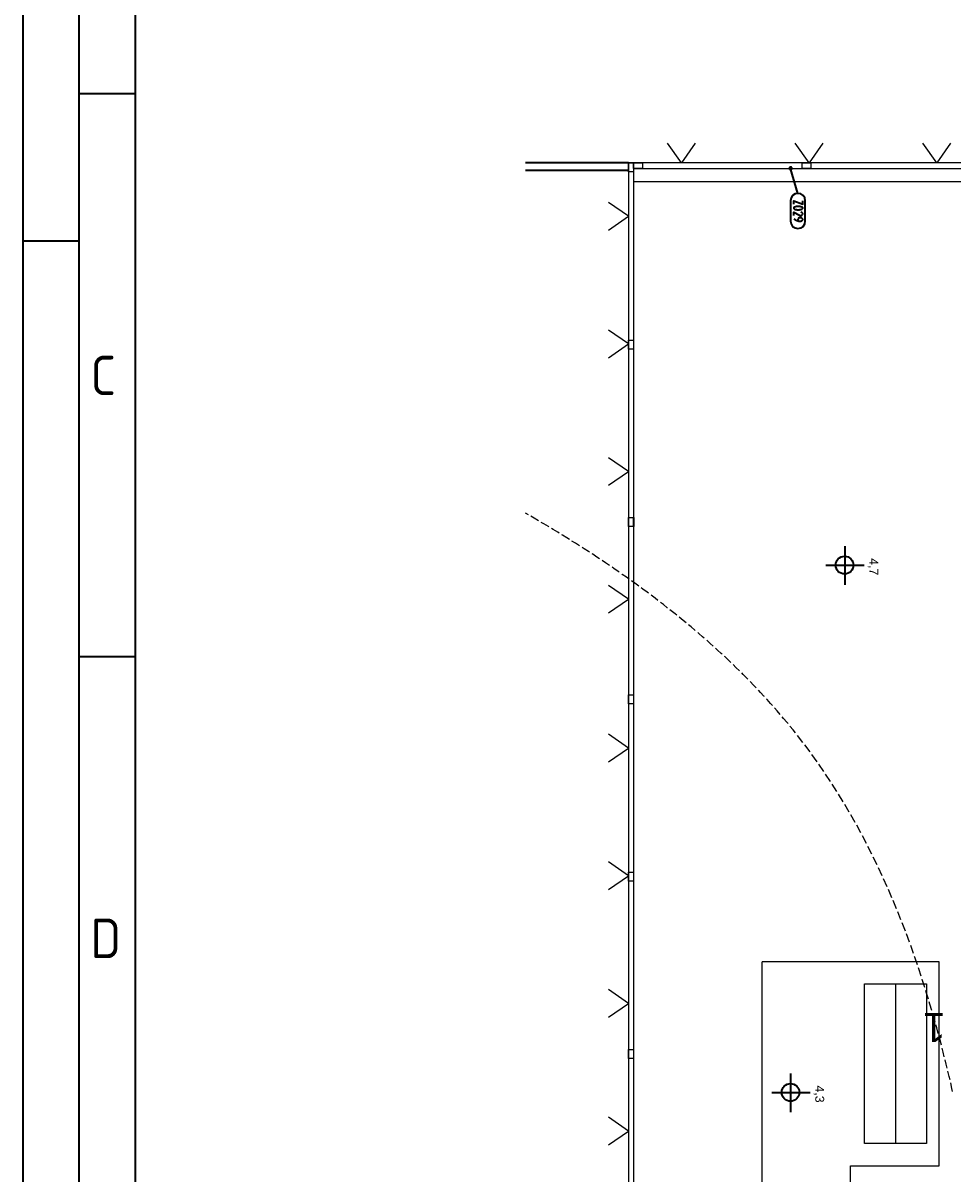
# Model space of a CAD drawing. Header units: millimetres. Extents: x 0 to 594, y 0 to 420.
# Drawn here: x 0 to 82.6, y 214.1 to 316.3 of the extents above; entities that cross this region are included whole.
import ezdxf

# ---------------------------------------------------------------- set-up
doc = ezdxf.new("R2010")
doc.units = ezdxf.units.MM
doc.header["$LTSCALE"] = 8
for name, color, linetype in [('035', 5, 'Continuous'), ('07', 7, 'Continuous'), ('PDF_0', 7, 'Continuous'), ('PDF_CTU', 7, 'Continuous'), ('PDF_Obecne 0.15', 7, 'Continuous'), ('PDF_Popis Zamecnicke vyrobky', 7, 'Continuous'), ('PDF_Popis-obecne 01', 7, 'Continuous'), ('PDF_Text', 7, 'Continuous'), ('PDF_Zamecnicke vyrobky', 7, 'Continuous')]:
    doc.layers.add(name, color=color, linetype=linetype)
doc.styles.add('ISO Proportional', font='isocp.shx')
doc.styles.add('PDF Arial', font='arial.ttf')

# ---------------------------------------------------------------- blocks, each defined once
blk = doc.blocks.new('DIN_border_a2')
at = {"layer": '035'}
for p, q in [((10, 10), (10, 410)), ((9.98, 310.04), (5, 310.04)), ((0, 297), (5, 297)), ((9.98, 260.04), (5, 260.04))]:
    blk.add_line(p, q, dxfattribs=at)
blk.add_lwpolyline([(0, 420), (594, 420), (594, 0), (0, 0)], close=True, dxfattribs=at)
at = {"layer": '07'}
blk.add_lwpolyline([(5, 415), (589, 415), (589, 5), (5, 5)], close=True, dxfattribs=at)
at = {"layer": '035', "style": 'ISO Proportional'}
for s, p in [('C', (6, 283.29)), ('D', (6, 233.29))]:
    blk.add_text(s, height=3.5, dxfattribs=at).set_placement(p)

msp = doc.modelspace()

# ---------------------------------------------------------------- linework, layer by layer
at = {"layer": 'PDF_0', "lineweight": 9}
for points in [[(73.53, 214.85), (81.41, 214.85), (81.41, 232.96), (65.66, 232.96)], [(65.66, 162.25), (65.66, 232.96)], [(73.53, 162.31), (73.53, 214.85)]]:
    msp.add_lwpolyline(points, dxfattribs=at)
at = {"layer": 'PDF_CTU', "lineweight": 25}
for points in [[(53.78, 303.91), (44.65, 303.91)], [(44.65, 303.28), (53.78, 303.28)]]:
    msp.add_lwpolyline(points, dxfattribs=at)
at = {"layer": 'PDF_CTU', "lineweight": 9}
for points in [[(44.9, 272.67), (44.65, 272.81)], [(45.81, 272.13), (45.42, 272.36), (45.13, 272.53)], [(46.73, 271.59), (46.68, 271.61), (46.26, 271.87), (46.05, 271.99)], [(47.64, 271.04), (47.52, 271.11), (47.1, 271.36), (46.96, 271.44)], [(48.54, 270.48), (48.33, 270.61), (47.94, 270.85), (47.87, 270.89)], [(49.44, 269.91), (49.09, 270.13), (48.77, 270.33)], [(50.33, 269.33), (50.24, 269.4), (49.86, 269.64), (49.67, 269.76)], [(51.22, 268.75), (50.99, 268.9), (50.62, 269.15), (50.56, 269.18)], [(52.1, 268.16), (51.75, 268.4), (51.45, 268.6)], [(52.98, 267.55), (52.87, 267.63), (52.5, 267.89), (52.33, 268)], [(53.85, 266.94), (53.61, 267.11), (53.24, 267.37), (53.2, 267.4)], [(54.71, 266.32), (54.35, 266.58), (54.07, 266.78)], [(55.57, 265.69), (55.45, 265.78), (55.08, 266.05), (54.93, 266.16)], [(56.41, 265.05), (56.17, 265.24), (55.81, 265.51)], [(57.25, 264.4), (57.24, 264.41), (56.89, 264.69), (56.63, 264.88)], [(58.09, 263.74), (57.95, 263.85), (57.6, 264.13), (57.47, 264.23)], [(58.91, 263.07), (58.65, 263.28), (58.3, 263.56)], [(59.73, 262.38), (59.69, 262.41), (59.35, 262.7), (59.12, 262.89)], [(60.53, 261.69), (60.37, 261.83), (60.03, 262.12), (59.94, 262.2)], [(61.33, 260.99), (61.05, 261.24), (60.74, 261.51)], [(62.11, 260.27), (62.04, 260.33), (61.71, 260.64), (61.53, 260.8)], [(62.89, 259.54), (62.7, 259.72), (62.37, 260.03), (62.32, 260.08)], [(63.65, 258.8), (63.34, 259.11), (63.09, 259.35)], [(64.4, 258.05), (64.29, 258.17), (63.98, 258.48), (63.85, 258.61)], [(65.14, 257.29), (64.91, 257.53), (64.6, 257.85)], [(65.87, 256.51), (65.83, 256.56), (65.52, 256.89), (65.33, 257.09)], [(66.58, 255.72), (66.42, 255.91), (66.12, 256.24), (66.06, 256.31)], [(67.28, 254.92), (67.01, 255.25), (66.77, 255.52)], [(67.97, 254.11), (67.86, 254.24), (67.58, 254.58), (67.46, 254.71)], [(68.64, 253.29), (68.42, 253.56), (68.14, 253.9)], [(69.29, 252.45), (68.81, 253.07)], [(69.93, 251.6), (69.46, 252.23)], [(70.55, 250.73), (70.09, 251.37)], [(71.15, 249.86), (70.71, 250.51)], [(71.74, 248.97), (71.31, 249.63)], [(72.31, 248.08), (71.89, 248.74)], [(72.87, 247.17), (72.46, 247.84)], [(73.41, 246.26), (73.01, 246.94)], [(73.94, 245.33), (73.55, 246.02)], [(74.45, 244.4), (74.07, 245.09)], [(74.94, 243.46), (74.58, 244.16)], [(75.42, 242.51), (75.07, 243.21)], [(75.89, 241.56), (75.54, 242.26)], [(76.34, 240.59), (76.01, 241.31)], [(76.78, 239.62), (76.45, 240.34)], [(77.2, 238.65), (76.89, 239.37)], [(77.61, 237.67), (77.31, 238.4)], [(78, 236.68), (77.71, 237.41)], [(78.39, 235.69), (78.11, 236.43)], [(78.76, 234.69), (78.49, 235.43)], [(79.12, 233.69), (78.87, 234.41)], [(79.47, 232.69), (79.23, 233.38), (79.21, 233.43)], [(79.8, 231.68), (79.58, 232.34), (79.55, 232.43)], [(80.12, 230.67), (79.92, 231.3), (79.89, 231.42)], [(80.44, 229.65), (80.25, 230.26), (80.21, 230.41)], [(80.74, 228.63), (80.57, 229.2), (80.52, 229.39)], [(81.03, 227.61), (80.88, 228.15), (80.82, 228.37)], [(81.32, 226.59), (81.18, 227.08), (81.11, 227.35)], [(81.59, 225.56), (81.47, 226.01), (81.39, 226.32)], [(81.85, 224.53), (81.75, 224.94), (81.66, 225.29)], [(82.11, 223.5), (82.02, 223.86), (81.92, 224.26)], [(82.36, 222.46), (82.28, 222.78), (82.17, 223.23)], [(82.59, 221.43), (82.53, 221.69), (82.42, 222.2)]]:
    msp.add_lwpolyline(points, dxfattribs=at)
at = {"layer": 'PDF_Obecne 0.15', "lineweight": 9}
for points in [[(54.25, 303.43), (98.96, 303.43)], [(54.25, 302.25), (97.78, 302.25)], [(77.51, 231), (77.51, 216.83)]]:
    msp.add_lwpolyline(points, dxfattribs=at)
msp.add_lwpolyline([(74.75, 231), (80.27, 231), (80.27, 216.83), (74.76, 216.83)], close=True, dxfattribs=at)
at = {"layer": 'PDF_Popis Zamecnicke vyrobky', "lineweight": 25}
for points in [[(68.17, 303.55), (68.15, 303.54), (68.13, 303.53), (68.12, 303.52), (68.11, 303.5), (68.1, 303.49), (68.09, 303.47), (68.08, 303.45), (68.08, 303.43), (68.09, 303.41), (68.09, 303.39), (68.1, 303.38), (68.11, 303.36), (68.12, 303.35), (68.14, 303.33), (68.15, 303.32), (68.17, 303.32), (68.19, 303.32), (68.21, 303.32), (68.23, 303.32), (68.25, 303.32), (68.27, 303.33), (68.28, 303.35), (68.29, 303.36), (68.3, 303.38), (68.31, 303.39), (68.32, 303.41), (68.32, 303.43), (68.32, 303.45), (68.31, 303.47), (68.31, 303.49), (68.3, 303.5), (68.28, 303.52), (68.27, 303.53), (68.25, 303.54), (68.23, 303.55), (68.22, 303.55), (68.2, 303.55), (68.18, 303.55)], [(68.19, 298.75), (68.24, 298.5), (68.38, 298.28), (68.59, 298.14), (68.85, 298.09), (69.1, 298.14), (69.31, 298.28), (69.45, 298.5), (69.5, 298.75), (69.5, 300.55), (69.45, 300.8), (69.31, 301.02), (69.1, 301.16), (68.85, 301.21), (68.59, 301.16), (68.38, 301.02), (68.24, 300.8), (68.19, 300.55)], [(68.79, 299.76), (68.95, 299.76), (69.03, 299.77), (69.12, 299.79), (69.2, 299.82), (69.25, 299.86), (69.27, 299.88), (69.27, 299.92), (69.25, 299.94), (69.2, 299.99), (69.12, 300.02), (69.03, 300.04), (68.95, 300.05), (68.79, 300.05), (68.72, 300.04), (68.62, 300.02), (68.54, 299.99), (68.49, 299.94), (68.48, 299.92), (68.48, 299.88), (68.49, 299.86), (68.54, 299.82), (68.62, 299.79), (68.72, 299.77)]]:
    msp.add_lwpolyline(points, close=True, dxfattribs=at)
for points in [[(68.09, 303.4), (68.09, 303.4)], [(68.17, 303.55), (68.17, 303.55)], [(68.85, 301.21), (68.2, 303.43)], [(68.23, 303.32), (68.23, 303.32)], [(68.31, 303.47), (68.31, 303.47)], [(68.48, 300.26), (68.48, 300.55), (69.27, 300.26), (69.27, 300.55)], [(68.48, 299.25), (68.48, 299.55), (69, 299.27), (69.06, 299.25), (69.14, 299.25), (69.19, 299.27), (69.23, 299.3), (69.25, 299.34), (69.27, 299.38), (69.27, 299.42), (69.25, 299.46), (69.23, 299.49), (69.19, 299.52), (69.11, 299.55)], [(68.48, 298.96), (68.61, 298.85)], [(68.61, 298.85), (68.74, 298.79), (68.93, 298.75), (69.11, 298.75), (69.16, 298.76), (69.2, 298.78), (69.23, 298.8), (69.25, 298.83), (69.27, 298.87), (69.27, 298.92), (69.25, 298.96), (69.23, 298.99), (69.2, 299.01), (69.16, 299.03), (69.11, 299.04), (69, 299.04), (68.95, 299.03), (68.9, 299.01), (68.86, 298.96), (68.85, 298.92), (68.85, 298.77)]]:
    msp.add_lwpolyline(points, dxfattribs=at)
at = {"layer": 'PDF_Popis Zamecnicke vyrobky', "lineweight": 25, "transparency": 33554559}
for points in [[(68.09, 303.46), (68.28, 303.52), (68.23, 303.55)], [(68.09, 303.46), (68.23, 303.55), (68.12, 303.51)], [(68.09, 303.4), (68.31, 303.47), (68.28, 303.52)], [(68.09, 303.4), (68.28, 303.52), (68.09, 303.46)], [(68.12, 303.35), (68.31, 303.47), (68.09, 303.4)], [(68.12, 303.51), (68.23, 303.55), (68.17, 303.55)], [(68.12, 303.35), (68.32, 303.4), (68.31, 303.47)], [(68.17, 303.32), (68.32, 303.4), (68.12, 303.35)], [(68.17, 303.32), (68.29, 303.35), (68.32, 303.4)], [(68.29, 303.35), (68.17, 303.32), (68.23, 303.32)]]:
    msp.add_solid(points, dxfattribs=at)
at = {"layer": 'PDF_Popis-obecne 01', "lineweight": 25}
for points in [[(54.25, 272.41), (54.25, 271.62)], [(73, 269.86), (73, 266.45)], [(71.32, 268.2), (74.74, 268.2)], [(68.2, 223.03), (68.2, 219.61)], [(66.52, 221.36), (69.94, 221.36)]]:
    msp.add_lwpolyline(points, dxfattribs=at)
for centre in [(72.99, 268.19), (68.19, 221.36)]:
    msp.add_circle(centre, 0.787, dxfattribs=at)
at = {"layer": 'PDF_Zamecnicke vyrobky', "lineweight": 18}
for points in [[(59.73, 305.66), (58.5, 303.91), (57.27, 305.66)], [(71.07, 305.66), (69.84, 303.91), (68.61, 305.66)], [(82.41, 305.66), (81.18, 303.91), (79.95, 305.66)], [(54.25, 303.91), (54.25, 94.74)], [(52.02, 297.95), (53.78, 299.18), (52.02, 300.41)], [(52.02, 286.61), (53.78, 287.84), (52.02, 289.07)], [(52.02, 275.28), (53.78, 276.5), (52.02, 277.73)], [(54.25, 271.62), (53.78, 271.62), (53.78, 272.41), (54.25, 272.41)], [(52.02, 263.94), (53.78, 265.17), (52.02, 266.39)], [(52.02, 250.71), (53.78, 251.94), (52.02, 253.17)], [(52.02, 239.37), (53.78, 240.6), (52.02, 241.83)], [(52.02, 228.03), (53.78, 229.26), (52.02, 230.49)], [(52.02, 216.69), (53.78, 217.92), (52.02, 219.15)]]:
    msp.add_lwpolyline(points, dxfattribs=at)
msp.add_lwpolyline([(99.43, 297.57), (99.43, 303.91), (53.78, 303.91), (53.78, 256.66), (53.78, 209.42), (53.78, 208.63), (45.9, 208.63, 0.414214), (53.78, 200.76), (53.78, 153.51), (53.78, 106.27), (53.78, 94.74)], format="xyb", dxfattribs=at)
for points in [[(53.78, 303.12), (53.78, 303.91), (54.25, 303.91), (54.25, 303.12)], [(55.04, 303.43), (54.25, 303.43), (54.25, 303.91), (55.04, 303.91)], [(70, 303.43), (69.21, 303.43), (69.21, 303.91), (70, 303.91)], [(53.78, 287.37), (53.78, 288.16), (54.25, 288.16), (54.25, 287.37)], [(53.78, 255.87), (53.78, 256.66), (54.25, 256.66), (54.25, 255.87)], [(53.78, 240.13), (53.78, 240.91), (54.25, 240.91), (54.25, 240.13)], [(53.78, 224.38), (53.78, 225.17), (54.25, 225.17), (54.25, 224.38)]]:
    msp.add_lwpolyline(points, close=True, dxfattribs=at)

# ---------------------------------------------------------------- block references
msp.add_blockref('DIN_border_a2', (0, 0))

# ---------------------------------------------------------------- texts
at = {"layer": 'PDF_Text', "attachment_point": 4, "style": 'PDF Arial'}
for s, insert, char_height, rotation in [('4,7', (75.51, 268.81), 0.788, 270), ('1', (81.98, 227.12), 2.6, 180), ('4,3', (70.71, 221.98), 0.788, 270)]:
    msp.add_mtext(s, dxfattribs=dict(at, insert=insert, char_height=char_height, rotation=rotation))

doc.saveas('drawing.dxf')
